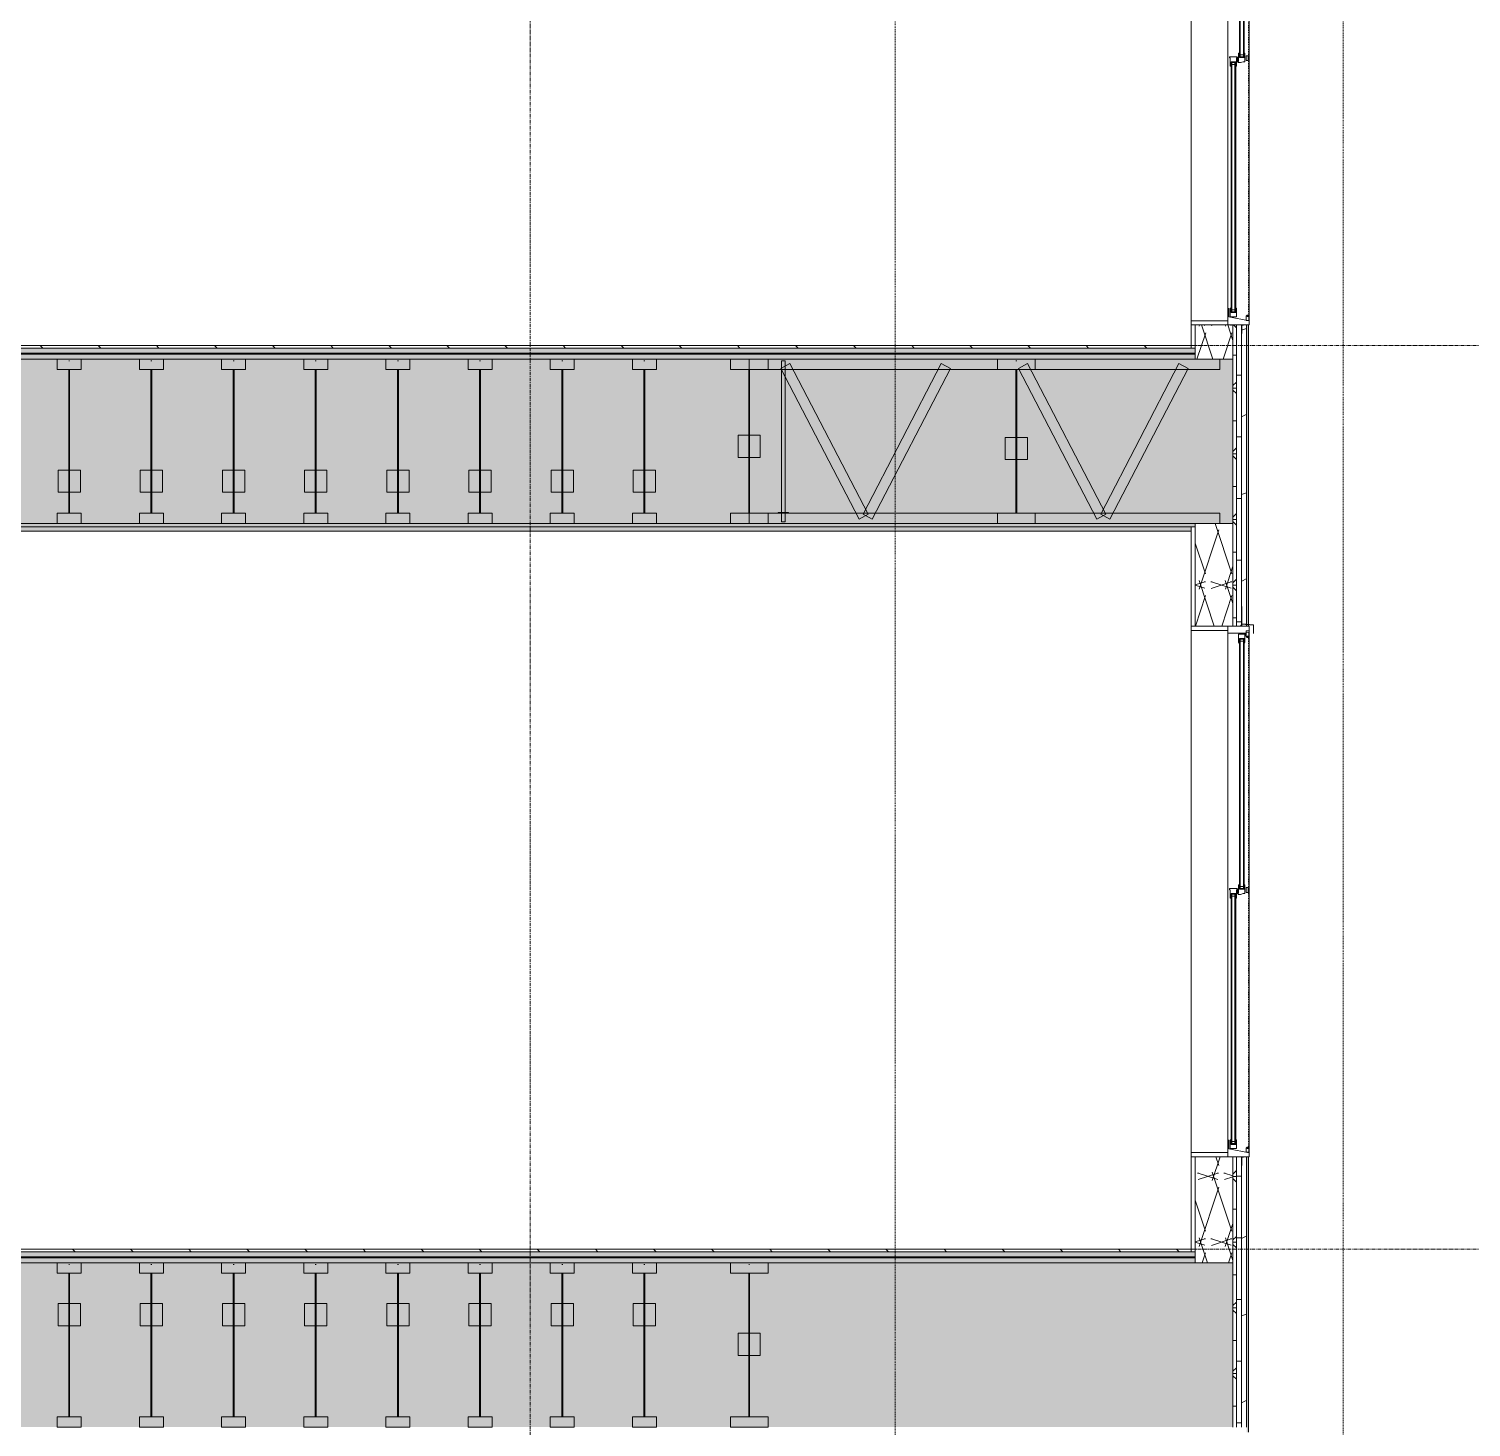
# Model space of a CAD drawing. Header units: inches. Extents: x -4168 to 1483, y -300 to 637.
# Drawn here: x -2246.5 to -2035.9, y 110 to 314.3 of the extents above; entities that cross this region are included whole.
import ezdxf

# ---------------------------------------------------------------- set-up
doc = ezdxf.new("R2010")
doc.units = ezdxf.units.IN
doc.header["$MEASUREMENT"] = 0
for name, pattern in [('Dash', [0.25, 0.125, -0.125]), ('Dash Dot 3_16_', [0.3125, 0.1875, -0.0625, 0, -0.0625]), ('Grid Line 1_2_', [0.875, 0.5, -0.125, 0.125, -0.125])]:
    doc.linetypes.add(name, pattern=pattern)
for name, color, linetype, lineweight in [('0-1', 7, 'Continuous', 5), ('0-3', 55, 'Continuous', 9), ('A-ANNO-SYMB-1', 150, 'Dash Dot 3_16_', 9), ('A-DETL-GENF-2', 55, 'Continuous', 9), ('A-DETL-GENF-HDLN-1', 55, 'Dash', 9), ('A-FLOR-2', 8, 'Continuous', 5), ('A-FLOR-3', 251, 'Continuous', 5), ('A-FLOR-7', 192, 'Continuous', 9), ('A-FLOR-LEVL-1', 51, 'Grid Line 1_2_', 9), ('A-FLOR-MCUT-2', 51, 'Continuous', 9), ('A-FLOR-PATT-1', 45, 'Continuous', 9), ('A-GLAZ-1', 7, 'Continuous', 9), ('A-GLAZ-2', 151, 'Continuous', 9), ('A-GLAZ-3', 55, 'Continuous', 9), ('A-WALL-10', 113, 'Continuous', 9), ('A-WALL-6', 55, 'Continuous', 9), ('A-WALL-7', 251, 'Continuous', 5), ('A-WALL-9', 50, 'Continuous', 9), ('A-WALL-PATT-2', 45, 'Continuous', 9), ('S-BEAM-2', 7, 'Continuous', 9), ('S-BEAM-4', 55, 'Continuous', 9), ('S-GRID-1', 1, 'Grid Line 1_2_', 9)]:
    doc.layers.add(name, color=color, linetype=linetype, lineweight=lineweight)
pattern_1 = [(161.57, (-3769.174, 147.113), (-3.8399538, -1.54e-05), [0, -27.322, 3.034, 0]), (18.43, (-3770.134, 147.113), (-3.8399538, 1.54e-05), [0, -27.322, 3.034, 0]), (108.43, (-3769.174, 147.113), (1.919622, -9.6005246), [9.106, -21.25]), (71.57, (-3770.134, 147.113), (1.919622, 9.6005246), [9.106, -21.25])]
pattern_2 = [(135, (-3769.654, 146.633), (-4.24264, -4.24264), [])]
pattern_3 = [(0, (-3769.654, 146.633), (15.36, 3.84), [1.267, -10.253, 1.267, -10.253, -61.44]), (0, (-3769.654, 146.633), (15.36, 3.84), [-23.04, 1.267, -21.773, 1.267, -10.253, -26.88]), (0, (-3769.654, 146.633), (15.36, 3.84), [-57.6, 1.267, -6.413, 1.267, -17.933]), (120, (-3763.894, 148.553), (-11.0055376, 11.38215), [1.267, -10.253, 1.267, -10.253, -61.44]), (120, (-3763.894, 148.553), (-11.0055376, 11.38215), [-23.04, 1.267, -21.773, 1.267, -10.253, -26.88]), (120, (-3763.894, 148.553), (-11.0055376, 11.38215), [-57.6, 1.267, -6.413, 1.267, -17.933]), (240, (-3761.974, 156.233), (-4.3544624, -15.22215), [1.267, -10.253, 1.267, -10.253, -61.44]), (240, (-3761.974, 156.233), (-4.3544624, -15.22215), [-23.04, 1.267, -21.773, 1.267, -10.253, -26.88]), (240, (-3761.974, 156.233), (-4.3544624, -15.22215), [-57.6, 1.267, -6.413, 1.267, -17.933])]
pattern_4 = [(0, (-3769.654, 146.633), (0, 4.798), []), (315, (-3769.654, 146.633), (4.7984266, 0), [6.786, -6.786]), (45, (-3769.654, 146.633), (4.7984266, 0), [6.786, -6.786])]

# ---------------------------------------------------------------- blocks, each defined once
blk = doc.blocks.new('TRUSS - 24_-2435132-BUILDING SECTION - NORTH_SOUTH THRU PARKING RAMP - LOOKING WEST')
at = {"layer": 'S-BEAM-2'}
for p, q in [((-2154.87, 134), (-2158.37, 134)), ((-2158.37, 134), (-2158.37, 132.5)), ((-2154.87, 132.5), (-2154.87, 134)), ((-2158.37, 132.5), (-2154.87, 132.5)), ((-2155, 128.06), (-2158.25, 128.06)), ((-2158.25, 128.06), (-2158.25, 124.8)), ((-2155, 124.8), (-2155, 128.06)), ((-2158.25, 124.8), (-2155, 124.8)), ((-2154.87, 111.5), (-2158.37, 111.5)), ((-2158.37, 111.5), (-2158.37, 110)), ((-2158.37, 110), (-2154.87, 110)), ((-2154.87, 110), (-2154.87, 111.5))]:
    blk.add_line(p, q, dxfattribs=at)
at = {"layer": 'S-BEAM-4'}
for p, q in [((-2156.69, 133.75), (-2156.56, 133.75)), ((-2156.69, 111.5), (-2156.69, 132.5)), ((-2156.56, 132.5), (-2156.56, 111.5))]:
    blk.add_line(p, q, dxfattribs=at)
blk = doc.blocks.new('TRUSS - GIRDER TRUSS-2435886-BUILDING SECTION - NORTH_SOUTH THRU PARKING RAMP - LOOKING WEST')
at = {"layer": 'S-BEAM-2'}
for p, q in [((-2138.57, 134), (-2144.07, 134)), ((-2144.07, 134), (-2144.07, 132.5)), ((-2138.57, 132.5), (-2138.57, 134)), ((-2144.07, 132.5), (-2138.57, 132.5)), ((-2139.7, 123.72), (-2142.95, 123.72)), ((-2142.95, 123.72), (-2142.95, 120.47)), ((-2139.7, 120.47), (-2139.7, 123.72)), ((-2142.95, 120.47), (-2139.7, 120.47)), ((-2138.57, 111.5), (-2144.07, 111.5)), ((-2144.07, 111.5), (-2144.07, 110)), ((-2144.07, 110), (-2138.57, 110)), ((-2138.57, 110), (-2138.57, 111.5))]:
    blk.add_line(p, q, dxfattribs=at)
at = {"layer": 'S-BEAM-4'}
for p, q in [((-2141.39, 133.75), (-2141.26, 133.75)), ((-2141.39, 111.5), (-2141.39, 132.5)), ((-2141.26, 132.5), (-2141.26, 111.5))]:
    blk.add_line(p, q, dxfattribs=at)
blk = doc.blocks.new('TRUSS - GIRDER TRUSS-2436200-BUILDING SECTION - NORTH_SOUTH THRU PARKING RAMP - LOOKING WEST')
at = {"layer": 'S-BEAM-2'}
for p, q in [((-2138.57, 266), (-2144.07, 266)), ((-2144.07, 266), (-2144.07, 264.5)), ((-2138.57, 264.5), (-2138.57, 266)), ((-2144.07, 264.5), (-2138.57, 264.5)), ((-2139.7, 254.88), (-2142.95, 254.88)), ((-2142.95, 254.88), (-2142.95, 251.62)), ((-2139.7, 251.62), (-2139.7, 254.88)), ((-2142.95, 251.62), (-2139.7, 251.62)), ((-2138.57, 243.5), (-2144.07, 243.5)), ((-2144.07, 243.5), (-2144.07, 242)), ((-2138.57, 242), (-2138.57, 243.5)), ((-2144.07, 242), (-2138.57, 242))]:
    blk.add_line(p, q, dxfattribs=at)
at = {"layer": 'S-BEAM-4'}
for p, q in [((-2141.39, 265.75), (-2141.26, 265.75)), ((-2141.39, 243.5), (-2141.39, 264.5)), ((-2141.26, 264.5), (-2141.26, 243.5))]:
    blk.add_line(p, q, dxfattribs=at)
blk = doc.blocks.new('TRUSS - GIRDER TRUSS-2437136-BUILDING SECTION - NORTH_SOUTH THRU PARKING RAMP - LOOKING WEST')
at = {"layer": 'S-BEAM-2'}
for p, q in [((-2099.57, 266), (-2105.07, 266)), ((-2105.07, 266), (-2105.07, 264.5)), ((-2099.57, 264.5), (-2099.57, 266)), ((-2105.07, 264.5), (-2099.57, 264.5)), ((-2100.7, 254.58), (-2103.95, 254.58)), ((-2103.95, 254.58), (-2103.95, 251.33)), ((-2100.7, 251.33), (-2100.7, 254.58)), ((-2103.95, 251.33), (-2100.7, 251.33)), ((-2099.57, 243.5), (-2105.07, 243.5)), ((-2105.07, 243.5), (-2105.07, 242)), ((-2099.57, 242), (-2099.57, 243.5)), ((-2105.07, 242), (-2099.57, 242))]:
    blk.add_line(p, q, dxfattribs=at)
at = {"layer": 'S-BEAM-4'}
for p, q in [((-2102.39, 265.75), (-2102.26, 265.75)), ((-2102.39, 243.5), (-2102.39, 264.5)), ((-2102.26, 264.5), (-2102.26, 243.5))]:
    blk.add_line(p, q, dxfattribs=at)
blk = doc.blocks.new('TRUSS - 24_-2436172-BUILDING SECTION - NORTH_SOUTH THRU PARKING RAMP - LOOKING WEST')
at = {"layer": 'S-BEAM-2'}
for p, q in [((-2072.61, 398), (-2141.32, 398)), ((-2141.32, 398), (-2141.32, 396.5)), ((-2141.32, 396.5), (-2072.61, 396.5)), ((-2135.38, 397.35), (-2136.71, 396.65)), ((-2136.71, 396.65), (-2125.27, 374.65)), ((-2136.06, 397.75), (-2136.59, 397.75)), ((-2136.59, 397.75), (-2136.59, 374.25)), ((-2136.06, 374.25), (-2136.06, 397.75)), ((-2123.94, 375.35), (-2135.38, 397.35)), ((-2113.27, 397.35), (-2124.7, 375.35)), ((-2123.37, 374.65), (-2111.94, 396.65)), ((-2111.94, 396.65), (-2113.27, 397.35)), ((-2100.66, 397.35), (-2102, 396.65)), ((-2102, 396.65), (-2090.56, 374.65)), ((-2089.23, 375.35), (-2100.66, 397.35)), ((-2078.56, 397.35), (-2089.99, 375.35)), ((-2088.66, 374.65), (-2077.23, 396.65)), ((-2077.23, 396.65), (-2078.56, 397.35)), ((-2072.61, 396.5), (-2072.61, 398)), ((-2072.61, 375.5), (-2141.32, 375.5)), ((-2141.32, 375.5), (-2141.32, 374)), ((-2137.1, 375.62), (-2137.1, 375.56)), ((-2135.6, 375.62), (-2137.1, 375.62)), ((-2137.1, 375.56), (-2135.6, 375.56)), ((-2135.6, 375.56), (-2135.6, 375.62)), ((-2125.27, 374.65), (-2123.94, 375.35)), ((-2124.7, 375.35), (-2123.37, 374.65)), ((-2090.56, 374.65), (-2089.23, 375.35)), ((-2089.99, 375.35), (-2088.66, 374.65)), ((-2072.61, 374), (-2072.61, 375.5)), ((-2141.32, 374), (-2072.61, 374)), ((-2136.59, 374.25), (-2136.06, 374.25))]:
    blk.add_line(p, q, dxfattribs=at)
blk = doc.blocks.new('TRUSS - 24_-2437262-BUILDING SECTION - NORTH_SOUTH THRU PARKING RAMP - LOOKING WEST')
at = {"layer": 'S-BEAM-2'}
for p, q in [((-2154.87, 266), (-2158.37, 266)), ((-2158.37, 266), (-2158.37, 264.5)), ((-2154.87, 264.5), (-2154.87, 266)), ((-2158.37, 264.5), (-2154.87, 264.5)), ((-2155, 249.81), (-2158.25, 249.81)), ((-2158.25, 249.81), (-2158.25, 246.56)), ((-2155, 246.56), (-2155, 249.81)), ((-2158.25, 246.56), (-2155, 246.56)), ((-2154.87, 243.5), (-2158.37, 243.5)), ((-2158.37, 243.5), (-2158.37, 242)), ((-2154.87, 242), (-2154.87, 243.5)), ((-2158.37, 242), (-2154.87, 242))]:
    blk.add_line(p, q, dxfattribs=at)
at = {"layer": 'S-BEAM-4'}
for p, q in [((-2156.69, 265.75), (-2156.56, 265.75)), ((-2156.69, 243.5), (-2156.69, 264.5)), ((-2156.56, 264.5), (-2156.56, 243.5))]:
    blk.add_line(p, q, dxfattribs=at)
blk = doc.blocks.new('CTR - 1st Phase - Structure_rvt-1-BUILDING SECTION - NORTH_SOUTH THRU PARKING RAMP - LOOKING WEST')
at = {"layer": '0-3'}
for name, p in [('TRUSS - 24_-2437262-BUILDING SECTION - NORTH_SOUTH THRU PARKING RAMP - LOOKING WEST', (-84, 0)), ('TRUSS - 24_-2437262-BUILDING SECTION - NORTH_SOUTH THRU PARKING RAMP - LOOKING WEST', (-72, 0)), ('TRUSS - 24_-2437262-BUILDING SECTION - NORTH_SOUTH THRU PARKING RAMP - LOOKING WEST', (-60, 0)), ('TRUSS - 24_-2437262-BUILDING SECTION - NORTH_SOUTH THRU PARKING RAMP - LOOKING WEST', (-48, 0)), ('TRUSS - 24_-2437262-BUILDING SECTION - NORTH_SOUTH THRU PARKING RAMP - LOOKING WEST', (-36, 0)), ('TRUSS - 24_-2437262-BUILDING SECTION - NORTH_SOUTH THRU PARKING RAMP - LOOKING WEST', (-24, 0)), ('TRUSS - 24_-2437262-BUILDING SECTION - NORTH_SOUTH THRU PARKING RAMP - LOOKING WEST', (-12, 0)), ('TRUSS - 24_-2437262-BUILDING SECTION - NORTH_SOUTH THRU PARKING RAMP - LOOKING WEST', (0, 0)), ('TRUSS - GIRDER TRUSS-2436200-BUILDING SECTION - NORTH_SOUTH THRU PARKING RAMP - LOOKING WEST', (0, 0)), ('TRUSS - 24_-2436172-BUILDING SECTION - NORTH_SOUTH THRU PARKING RAMP - LOOKING WEST', (0, -132)), ('TRUSS - GIRDER TRUSS-2437136-BUILDING SECTION - NORTH_SOUTH THRU PARKING RAMP - LOOKING WEST', (0, 0)), ('TRUSS - 24_-2435132-BUILDING SECTION - NORTH_SOUTH THRU PARKING RAMP - LOOKING WEST', (-84, 0)), ('TRUSS - 24_-2435132-BUILDING SECTION - NORTH_SOUTH THRU PARKING RAMP - LOOKING WEST', (-72, 0)), ('TRUSS - 24_-2435132-BUILDING SECTION - NORTH_SOUTH THRU PARKING RAMP - LOOKING WEST', (-60, 0)), ('TRUSS - 24_-2435132-BUILDING SECTION - NORTH_SOUTH THRU PARKING RAMP - LOOKING WEST', (-48, 0)), ('TRUSS - 24_-2435132-BUILDING SECTION - NORTH_SOUTH THRU PARKING RAMP - LOOKING WEST', (-36, 0)), ('TRUSS - 24_-2435132-BUILDING SECTION - NORTH_SOUTH THRU PARKING RAMP - LOOKING WEST', (-24, 0)), ('TRUSS - 24_-2435132-BUILDING SECTION - NORTH_SOUTH THRU PARKING RAMP - LOOKING WEST', (-12, 0)), ('TRUSS - 24_-2435132-BUILDING SECTION - NORTH_SOUTH THRU PARKING RAMP - LOOKING WEST', (0, 0)), ('TRUSS - GIRDER TRUSS-2435886-BUILDING SECTION - NORTH_SOUTH THRU PARKING RAMP - LOOKING WEST', (0, 0))]:
    blk.add_blockref(name, p, dxfattribs=at)
blk = doc.blocks.new('Basic Wall _ EXT - FIBER CEMENT - LARGE - ___-2505163-BUILDING SECTION - NORTH_SOUTH THRU PARKING RAMP - LOOKING WEST')
at = {"layer": 'A-WALL-9'}
blk.add_hatch(color=256, dxfattribs=at).paths.add_polyline_path([(-2067.67, 225.94), (-2067.67, 227.19), (-2067.7, 227.16), (-2067.7, 225.94)], flags=0)
at = {"layer": 'A-WALL-10'}
for p, q in [((-2069.39, 229.87), (-2069.42, 229.87)), ((-2069.39, 227.34), (-2069.39, 229.87)), ((-2069.42, 227.31), (-2067.7, 227.16)), ((-2067.67, 227.19), (-2069.39, 227.34)), ((-2067.7, 227.16), (-2067.7, 225.94)), ((-2067.7, 225.94), (-2067.67, 225.94)), ((-2067.67, 225.94), (-2067.67, 227.19))]:
    blk.add_line(p, q, dxfattribs=at)
at = {"layer": 'A-WALL-6'}
blk.add_line((-2069.42, 229.87), (-2069.42, 227.31), dxfattribs=at)
blk = doc.blocks.new('Window-Double_Hung-Marvin-Essential - ESDH3066 - 3rd floor-3357211-BUILDING SECTION - NORTH_SOUTH THRU PARKING RAMP - LOOKING WEST')
at = {"layer": 'A-DETL-GENF-2'}
for p, q in [((-2069.38, 350), (-2069.42, 350)), ((-2069.42, 350), (-2069.42, 348.65)), ((-2069.38, 348.5), (-2069.38, 350)), ((-2071.42, 347.47), (-2071.42, 348.5)), ((-2068.33, 348.5), (-2071.42, 348.5)), ((-2069.42, 348.65), (-2069.53, 348.65)), ((-2069.53, 348.65), (-2069.53, 348.5)), ((-2068.74, 347.83), (-2068.33, 347.91)), ((-2068.74, 347.83), (-2068.74, 346.94)), ((-2068.36, 347.6), (-2068.74, 347.6)), ((-2068.36, 347.05), (-2068.36, 347.6)), ((-2068.33, 348.5), (-2068.33, 347.91)), ((-2068.84, 347.47), (-2071.42, 347.47)), ((-2069.86, 347.31), (-2069.86, 346.09)), ((-2069.86, 347.31), (-2068.92, 347.31)), ((-2069.86, 346.09), (-2069.8, 346.03)), ((-2069.8, 346.03), (-2069.74, 346.03)), ((-2069.74, 346.03), (-2069.74, 346.69)), ((-2069.74, 346.69), (-2069.03, 346.69)), ((-2069.73, 310.16), (-2069.73, 346.59)), ((-2069.73, 346.59), (-2069.04, 346.59)), ((-2069.6, 310.16), (-2069.6, 346.59)), ((-2069.6, 346.29), (-2069.16, 346.29)), ((-2069.16, 310.16), (-2069.16, 346.59)), ((-2069.04, 310.16), (-2069.04, 346.59)), ((-2069.03, 346.69), (-2069.03, 346.03)), ((-2069.03, 346.03), (-2068.98, 346.03)), ((-2068.92, 346.09), (-2068.98, 346.03)), ((-2068.92, 346.09), (-2068.92, 347.31)), ((-2068.84, 347.13), (-2068.84, 347.47)), ((-2068.74, 347.13), (-2068.84, 347.13)), ((-2068.74, 346.94), (-2068.64, 346.94)), ((-2068.64, 346.94), (-2068.64, 346.85)), ((-2068.64, 346.85), (-2068.39, 346.85)), ((-2068.6, 346.93), (-2068.6, 347.05)), ((-2068.6, 347.05), (-2068.36, 347.05)), ((-2068.39, 346.93), (-2068.6, 346.93)), ((-2068.39, 346.93), (-2068.39, 346.85)), ((-2071.2, 310.18), (-2071.2, 310)), ((-2070.05, 310.18), (-2071.2, 310.18)), ((-2071.2, 310), (-2071.08, 310)), ((-2071.08, 310), (-2071.08, 308.84)), ((-2070.14, 310), (-2069.97, 310)), ((-2070.14, 308.84), (-2070.14, 310)), ((-2070.11, 309.9), (-2070.04, 309.9)), ((-2070.11, 309.44), (-2070.11, 309.9)), ((-2070.05, 310.06), (-2070.05, 310.18)), ((-2070.05, 310.06), (-2069.91, 310.06)), ((-2070.04, 309.5), (-2070.04, 309.9)), ((-2069.97, 310), (-2069.97, 309.58)), ((-2069.91, 309.58), (-2069.91, 310.06)), ((-2069.86, 310.66), (-2069.8, 310.72)), ((-2069.86, 309.5), (-2069.86, 310.66)), ((-2069.8, 310.72), (-2069.74, 310.72)), ((-2069.74, 310.72), (-2069.74, 310.06)), ((-2069.74, 310.06), (-2069.03, 310.06)), ((-2069.73, 310.16), (-2069.04, 310.16)), ((-2069.6, 310.46), (-2069.16, 310.46)), ((-2069.03, 310.72), (-2068.98, 310.72)), ((-2069.03, 310.06), (-2069.03, 310.72)), ((-2068.92, 310.66), (-2068.98, 310.72)), ((-2068.92, 310.66), (-2068.92, 309.44)), ((-2068.44, 310.33), (-2068.73, 310.33)), ((-2068.73, 310.33), (-2068.73, 309.61)), ((-2068.44, 309.61), (-2068.44, 310.33)), ((-2071.08, 308.84), (-2071.02, 308.78)), ((-2071.02, 308.78), (-2070.96, 308.78)), ((-2070.96, 308.78), (-2070.96, 309.44)), ((-2070.96, 309.44), (-2070.24, 309.44)), ((-2070.95, 272.91), (-2070.95, 309.34)), ((-2070.95, 309.34), (-2070.26, 309.34)), ((-2070.82, 272.91), (-2070.82, 309.34)), ((-2070.82, 309.04), (-2070.38, 309.04)), ((-2070.38, 272.91), (-2070.38, 309.34)), ((-2070.26, 272.91), (-2070.26, 309.34)), ((-2070.24, 309.44), (-2070.24, 308.78)), ((-2070.24, 308.78), (-2070.2, 308.78)), ((-2070.14, 308.84), (-2070.2, 308.78)), ((-2070.11, 309.44), (-2069.91, 309.44)), ((-2070.04, 309.5), (-2069.86, 309.5)), ((-2069.91, 309.58), (-2069.97, 309.58)), ((-2069.91, 309.31), (-2069.91, 309.44)), ((-2069.91, 309.31), (-2069.56, 309.31)), ((-2069.56, 309.31), (-2069.18, 309.44)), ((-2069.18, 309.44), (-2068.92, 309.44)), ((-2068.73, 309.61), (-2068.44, 309.61)), ((-2071.27, 273.41), (-2071.42, 273.41)), ((-2071.42, 273.41), (-2071.42, 271)), ((-2071.27, 272.16), (-2071.27, 273.41)), ((-2068.33, 271.59), (-2071.27, 272.16)), ((-2071.08, 273.41), (-2071.02, 273.47)), ((-2071.08, 272.19), (-2071.08, 273.41)), ((-2071.08, 272.19), (-2070.14, 272.19)), ((-2071.02, 273.47), (-2070.96, 273.47)), ((-2070.96, 273.47), (-2070.96, 272.81)), ((-2070.96, 272.81), (-2070.24, 272.81)), ((-2070.95, 272.91), (-2070.26, 272.91)), ((-2070.82, 273.21), (-2070.38, 273.21)), ((-2070.24, 273.47), (-2070.2, 273.47)), ((-2070.24, 272.81), (-2070.24, 273.47)), ((-2070.14, 273.41), (-2070.2, 273.47)), ((-2070.14, 273.41), (-2070.14, 272.19)), ((-2068.74, 272.32), (-2068.74, 271.66)), ((-2068.74, 272.32), (-2068.64, 272.32)), ((-2068.64, 272.32), (-2068.64, 272.41)), ((-2068.64, 272.41), (-2068.39, 272.41)), ((-2068.39, 272.34), (-2068.6, 272.34)), ((-2068.6, 272.34), (-2068.6, 272.22)), ((-2068.6, 272.22), (-2068.36, 272.22)), ((-2068.39, 272.34), (-2068.39, 272.41)), ((-2068.36, 272.22), (-2068.36, 271.66)), ((-2071.42, 271), (-2068.33, 271)), ((-2069.42, 271), (-2069.42, 269.74)), ((-2069.42, 271), (-2068.33, 271)), ((-2069.42, 269.74), (-2069.38, 269.74)), ((-2069.38, 270.96), (-2069.38, 269.74)), ((-2069.14, 270.96), (-2069.38, 270.96)), ((-2069.14, 271), (-2069.14, 270.96)), ((-2068.36, 271.66), (-2068.74, 271.66)), ((-2068.33, 271), (-2068.33, 271.59))]:
    blk.add_line(p, q, dxfattribs=at)
at = {"layer": 'A-DETL-GENF-HDLN-1'}
blk.add_line((-2068.39, 272.41), (-2068.39, 346.85), dxfattribs=at)
at = {"layer": 'A-GLAZ-2'}
for p, q in [((-2076.8, 347.87), (-2076.8, 348.5)), ((-2071.45, 348.5), (-2076.8, 348.5)), ((-2071.45, 347.87), (-2076.8, 347.87)), ((-2068.33, 348.5), (-2071.42, 348.5)), ((-2076.8, 271.62), (-2076.8, 271)), ((-2071.45, 271.62), (-2076.8, 271.62)), ((-2076.8, 271), (-2071.45, 271)), ((-2071.42, 271), (-2068.33, 271))]:
    blk.add_line(p, q, dxfattribs=at)
at = {"layer": 'A-GLAZ-3'}
for p, q in [((-2076.8, 348.5), (-2076.8, 271)), ((-2071.42, 348.5), (-2071.42, 271)), ((-2068.33, 271), (-2068.33, 348.5))]:
    blk.add_line(p, q, dxfattribs=at)
blk = doc.blocks.new('Window-Double_Hung-Marvin-Essential - ESDH3066 - 2nd Floor-3357214-BUILDING SECTION - NORTH_SOUTH THRU PARKING RAMP - LOOKING WEST')
at = {"layer": 'A-DETL-GENF-2'}
for p, q in [((-2069.38, 228.5), (-2069.42, 228.5)), ((-2069.42, 228.5), (-2069.42, 227.15)), ((-2069.38, 227), (-2069.38, 228.5)), ((-2071.42, 225.97), (-2071.42, 227)), ((-2068.33, 227), (-2071.42, 227)), ((-2068.84, 225.97), (-2071.42, 225.97)), ((-2069.86, 225.81), (-2069.86, 224.59)), ((-2069.86, 225.81), (-2068.92, 225.81)), ((-2069.42, 227.15), (-2069.53, 227.15)), ((-2069.53, 227.15), (-2069.53, 227)), ((-2068.92, 224.59), (-2068.92, 225.81)), ((-2068.84, 225.63), (-2068.84, 225.97)), ((-2068.74, 225.63), (-2068.84, 225.63)), ((-2068.74, 226.33), (-2068.33, 226.41)), ((-2068.74, 226.33), (-2068.74, 225.44)), ((-2068.36, 226.1), (-2068.74, 226.1)), ((-2068.74, 225.44), (-2068.64, 225.44)), ((-2068.64, 225.44), (-2068.64, 225.35)), ((-2068.6, 225.43), (-2068.6, 225.55)), ((-2068.6, 225.55), (-2068.36, 225.55)), ((-2068.39, 225.43), (-2068.6, 225.43)), ((-2068.39, 225.43), (-2068.39, 225.35)), ((-2068.36, 225.55), (-2068.36, 226.1)), ((-2068.33, 227), (-2068.33, 226.41)), ((-2069.86, 224.59), (-2069.8, 224.53)), ((-2069.8, 224.53), (-2069.74, 224.53)), ((-2069.74, 224.53), (-2069.74, 225.19)), ((-2069.74, 225.19), (-2069.03, 225.19)), ((-2069.73, 188.66), (-2069.73, 225.09)), ((-2069.73, 225.09), (-2069.04, 225.09)), ((-2069.6, 188.66), (-2069.6, 225.09)), ((-2069.6, 224.79), (-2069.16, 224.79)), ((-2069.16, 188.66), (-2069.16, 225.09)), ((-2069.04, 188.66), (-2069.04, 225.09)), ((-2069.03, 225.19), (-2069.03, 224.53)), ((-2069.03, 224.53), (-2068.98, 224.53)), ((-2068.92, 224.59), (-2068.98, 224.53)), ((-2068.64, 225.35), (-2068.39, 225.35)), ((-2071.2, 188.68), (-2071.2, 188.5)), ((-2070.05, 188.68), (-2071.2, 188.68)), ((-2071.2, 188.5), (-2071.08, 188.5)), ((-2071.08, 188.5), (-2071.08, 187.34)), ((-2070.96, 187.28), (-2070.96, 187.94)), ((-2070.96, 187.94), (-2070.24, 187.94)), ((-2070.95, 151.41), (-2070.95, 187.84)), ((-2070.95, 187.84), (-2070.26, 187.84)), ((-2070.82, 151.41), (-2070.82, 187.84)), ((-2070.82, 187.54), (-2070.38, 187.54)), ((-2070.38, 151.41), (-2070.38, 187.84)), ((-2070.26, 151.41), (-2070.26, 187.84)), ((-2070.24, 187.94), (-2070.24, 187.28)), ((-2070.14, 188.5), (-2069.97, 188.5)), ((-2070.14, 187.34), (-2070.14, 188.5)), ((-2070.11, 188.4), (-2070.04, 188.4)), ((-2070.11, 187.94), (-2070.11, 188.4)), ((-2070.11, 187.94), (-2069.91, 187.94)), ((-2070.05, 188.56), (-2070.05, 188.68)), ((-2070.05, 188.56), (-2069.91, 188.56)), ((-2070.04, 188), (-2070.04, 188.4)), ((-2070.04, 188), (-2069.86, 188)), ((-2069.97, 188.5), (-2069.97, 188.08)), ((-2069.91, 188.08), (-2069.97, 188.08)), ((-2069.91, 188.08), (-2069.91, 188.56)), ((-2069.91, 187.81), (-2069.91, 187.94)), ((-2069.91, 187.81), (-2069.56, 187.81)), ((-2069.86, 189.16), (-2069.8, 189.22)), ((-2069.86, 188), (-2069.86, 189.16)), ((-2069.8, 189.22), (-2069.74, 189.22)), ((-2069.74, 189.22), (-2069.74, 188.56)), ((-2069.74, 188.56), (-2069.03, 188.56)), ((-2069.73, 188.66), (-2069.04, 188.66)), ((-2069.6, 188.96), (-2069.16, 188.96)), ((-2069.56, 187.81), (-2069.18, 187.94)), ((-2069.18, 187.94), (-2068.92, 187.94)), ((-2069.03, 189.22), (-2068.98, 189.22)), ((-2069.03, 188.56), (-2069.03, 189.22)), ((-2068.92, 189.16), (-2068.98, 189.22)), ((-2068.92, 189.16), (-2068.92, 187.94)), ((-2068.44, 188.83), (-2068.73, 188.83)), ((-2068.73, 188.83), (-2068.73, 188.11)), ((-2068.73, 188.11), (-2068.44, 188.11)), ((-2068.44, 188.11), (-2068.44, 188.83)), ((-2071.08, 187.34), (-2071.02, 187.28)), ((-2071.02, 187.28), (-2070.96, 187.28)), ((-2070.24, 187.28), (-2070.2, 187.28)), ((-2070.14, 187.34), (-2070.2, 187.28)), ((-2071.27, 151.91), (-2071.42, 151.91)), ((-2071.42, 151.91), (-2071.42, 149.5)), ((-2071.27, 150.66), (-2071.27, 151.91)), ((-2071.08, 151.91), (-2071.02, 151.97)), ((-2071.08, 150.69), (-2071.08, 151.91)), ((-2071.02, 151.97), (-2070.96, 151.97)), ((-2070.96, 151.97), (-2070.96, 151.31)), ((-2070.82, 151.71), (-2070.38, 151.71)), ((-2070.24, 151.97), (-2070.2, 151.97)), ((-2070.24, 151.31), (-2070.24, 151.97)), ((-2070.14, 151.91), (-2070.2, 151.97)), ((-2070.14, 151.91), (-2070.14, 150.69)), ((-2068.33, 150.09), (-2071.27, 150.66)), ((-2071.08, 150.69), (-2070.14, 150.69)), ((-2070.96, 151.31), (-2070.24, 151.31)), ((-2070.95, 151.41), (-2070.26, 151.41)), ((-2068.74, 150.82), (-2068.74, 150.16)), ((-2068.74, 150.82), (-2068.64, 150.82)), ((-2068.36, 150.16), (-2068.74, 150.16)), ((-2068.64, 150.82), (-2068.64, 150.91)), ((-2068.64, 150.91), (-2068.39, 150.91)), ((-2068.39, 150.84), (-2068.6, 150.84)), ((-2068.6, 150.84), (-2068.6, 150.72)), ((-2068.6, 150.72), (-2068.36, 150.72)), ((-2068.39, 150.84), (-2068.39, 150.91)), ((-2068.36, 150.72), (-2068.36, 150.16)), ((-2068.33, 149.5), (-2068.33, 150.09)), ((-2071.42, 149.5), (-2068.33, 149.5)), ((-2069.42, 149.5), (-2069.42, 148.24)), ((-2069.42, 149.5), (-2068.33, 149.5)), ((-2069.42, 148.24), (-2069.38, 148.24)), ((-2069.38, 149.46), (-2069.38, 148.24)), ((-2069.14, 149.46), (-2069.38, 149.46)), ((-2069.14, 149.5), (-2069.14, 149.46))]:
    blk.add_line(p, q, dxfattribs=at)
at = {"layer": 'A-DETL-GENF-HDLN-1'}
blk.add_line((-2068.39, 150.91), (-2068.39, 225.35), dxfattribs=at)
at = {"layer": 'A-GLAZ-2'}
for p, q in [((-2076.8, 226.37), (-2076.8, 227)), ((-2071.45, 227), (-2076.8, 227)), ((-2071.45, 226.37), (-2076.8, 226.37)), ((-2068.33, 227), (-2071.42, 227)), ((-2076.8, 150.12), (-2076.8, 149.5)), ((-2071.45, 150.12), (-2076.8, 150.12)), ((-2076.8, 149.5), (-2071.45, 149.5)), ((-2071.42, 149.5), (-2068.33, 149.5))]:
    blk.add_line(p, q, dxfattribs=at)
at = {"layer": 'A-GLAZ-3'}
for p, q in [((-2076.8, 227), (-2076.8, 149.5)), ((-2071.42, 227), (-2071.42, 149.5)), ((-2068.33, 149.5), (-2068.33, 227))]:
    blk.add_line(p, q, dxfattribs=at)

msp = doc.modelspace()

# ---------------------------------------------------------------- hatches: boundary and pattern name
at = {"layer": 'A-FLOR-2'}
h = msp.add_hatch(color=256, dxfattribs=at)
h.paths.add_polyline_path([(-2924.0475, 266.75), (-2076.1737, 266.75), (-2076.1737, 266.875), (-2542.776, 266.875), (-3408.6737, 266.875), (-3408.6737, 266.75), (-2932.4271, 266.75)], flags=0)
h.paths.add_polyline_path([(-3855.8487, 266.75), (-3481.1737, 266.75), (-3481.1737, 266.875), (-3857.9737, 266.875), (-3857.9737, 266.75)], flags=0)
msp.add_hatch(color=256, dxfattribs=at).paths.add_polyline_path([(-3203.3237, 134.75), (-2076.1737, 134.75), (-2076.1737, 134.875), (-3203.3237, 134.875)], flags=0)
at = {"layer": 'A-FLOR-3'}
h = msp.add_hatch(color=256, dxfattribs=at)
h.paths.add_polyline_path([(-2076.7987, 241.5), (-2076.1737, 241.5), (-2076.1737, 242), (-2510.9362, 242), (-2510.9362, 241.5), (-2094.4678, 241.5)], flags=0)
h.paths.add_polyline_path([(-3851.8487, 241.5), (-3486.6737, 241.5), (-3486.6737, 242), (-3852.4737, 242), (-3852.4737, 241.5)], flags=0)
h.paths.add_polyline_path([(-3479.2237, 241.5), (-3479.2237, 242), (-3481.1737, 241.9974), (-3481.1737, 241.5), (-3480.0487, 241.5)], flags=0)
h.paths.add_polyline_path([(-3403.1737, 241.5), (-3207.6362, 241.5), (-3207.6362, 242), (-3403.1737, 241.9979)], flags=0)
h.paths.add_polyline_path([(-2517.6372, 241.5), (-2516.4362, 241.5), (-2516.4362, 242), (-2712.2237, 242), (-2712.2237, 241.5), (-2521.827, 241.5)], flags=0)
h.paths.add_polyline_path([(-3202.1362, 241.5), (-2919.6362, 241.5), (-2919.6362, 242), (-3202.1362, 242), (-3202.1362, 241.9225)], flags=0)
h.paths.add_polyline_path([(-2731.3169, 241.5), (-2717.7237, 241.5), (-2717.7237, 242), (-2914.1362, 242), (-2914.1362, 241.5), (-2737.2362, 241.5)], flags=0)
at = {"layer": 'A-FLOR-PATT-1'}
h = msp.add_hatch(dxfattribs=at)
h.set_pattern_fill('FP_3', color=256, style=0, pattern_type=2)
h.set_pattern_definition(pattern_3)
h.paths.add_polyline_path([(-2949.1863, 266.875), (-2076.1737, 266.875), (-2076.1737, 267.625), (-3408.6737, 267.625), (-3408.6737, 266.875), (-2953.3761, 266.875)], flags=0)
h.paths.add_polyline_path([(-3855.8175, 266.875), (-3479.2237, 266.875), (-3479.2237, 267.625), (-3851.8487, 267.625), (-3851.8487, 267), (-3855.8175, 267.0036), (-3855.8487, 267), (-3857.9737, 267), (-3857.9423, 266.875), (-3855.8487, 266.875)], flags=0)
h = msp.add_hatch(dxfattribs=at)
h.set_pattern_fill('FP_2', color=256, style=0, pattern_type=2)
h.set_pattern_definition(pattern_2)
h.paths.add_polyline_path([(-2920.7612, 267.625), (-2076.7987, 267.625), (-2076.7987, 268), (-3408.6737, 268), (-3408.6737, 267.625), (-2924.0475, 267.625)], flags=0)
h.paths.add_polyline_path([(-3855.8487, 267.625), (-3855.8175, 267.6271), (-3855.8487, 267.6271)], flags=0)
h.paths.add_polyline_path([(-3851.8487, 267.625), (-3479.2237, 267.625), (-3479.2237, 268), (-3851.8487, 268), (-3851.8487, 267.6311)], flags=0)
h = msp.add_hatch(dxfattribs=at)
h.set_pattern_fill('FP_4', color=256, style=0, pattern_type=2)
h.set_pattern_definition(pattern_4)
h.paths.add_polyline_path([(-3855.8175, 266), (-3479.2237, 266), (-3479.2237, 266.75), (-3857.9737, 266.75), (-3857.9737, 266), (-3855.8487, 266)], flags=0)
h.paths.add_polyline_path([(-2076.1737, 266), (-2076.1737, 266.75), (-3408.6737, 266.75), (-3408.6737, 266), (-2077.7086, 266)], flags=0)
h = msp.add_hatch(dxfattribs=at)
h.set_pattern_fill('FP_1', color=256, style=0, pattern_type=2)
h.set_pattern_definition(pattern_1)
h.paths.add_polyline_path([(-3857.9737, 242), (-3479.2237, 242), (-3479.2237, 266), (-3857.9737, 266), (-3857.9737, 263.7483)], flags=0)
h.paths.add_polyline_path([(-2094.4678, 242), (-2070.6737, 242), (-2070.6737, 266), (-3408.6737, 266), (-3408.6737, 242), (-2098.6575, 242)], flags=0)
h = msp.add_hatch(dxfattribs=at)
h.set_pattern_fill('FP_5', color=256, style=0, pattern_type=2)
h.set_pattern_definition([(0, (-3769.654, 146.633), (30.72, 7.68), [1.267, -21.773, 1.267, -21.773, -122.88]), (0, (-3769.654, 146.633), (30.72, 7.68), [-46.08, 1.267, -44.813, 1.267, -21.773, -53.76]), (0, (-3769.654, 146.633), (30.72, 7.68), [-115.2, 1.267, -14.093, 1.267, -37.133]), (120, (-3758.134, 150.473), (-22.011075, 22.7643), [1.267, -21.773, 1.267, -21.773, -122.88]), (120, (-3758.134, 150.473), (-22.011075, 22.7643), [-46.08, 1.267, -44.813, 1.267, -21.773, -53.76]), (120, (-3758.134, 150.473), (-22.011075, 22.7643), [-115.2, 1.267, -14.093, 1.267, -37.133]), (240, (-3754.294, 165.833), (-8.708925, -30.4443), [1.267, -21.773, 1.267, -21.773, -122.88]), (240, (-3754.294, 165.833), (-8.708925, -30.4443), [-46.08, 1.267, -44.813, 1.267, -21.773, -53.76]), (240, (-3754.294, 165.833), (-8.708925, -30.4443), [-115.2, 1.267, -14.093, 1.267, -37.133])])
h.paths.add_polyline_path([(-3479.2237, 240.875), (-3479.2237, 241.5), (-3481.1737, 241.5), (-3481.1737, 240.875), (-3480.0487, 240.875)], flags=0)
h.paths.add_polyline_path([(-3486.6737, 240.875), (-3486.6737, 241.5), (-3851.8487, 241.5), (-3851.8487, 240.875), (-3487.2987, 240.875)], flags=0)
h.paths.add_polyline_path([(-3066.5006, 240.875), (-2076.7987, 240.875), (-2076.7987, 241.5), (-3408.6737, 241.5), (-3408.6737, 240.875), (-3069.3386, 240.875)], flags=0)
h = msp.add_hatch(dxfattribs=at)
h.set_pattern_fill('FP_2', color=256, style=0, pattern_type=2)
h.set_pattern_definition(pattern_2)
h.paths.add_polyline_path([(-2664.2801, 135.625), (-2076.7987, 135.625), (-2076.7987, 136), (-3203.3237, 136), (-3203.3237, 135.625), (-2668.4112, 135.625)], flags=0)
h = msp.add_hatch(dxfattribs=at)
h.set_pattern_fill('FP_3', color=256, style=0, pattern_type=2)
h.set_pattern_definition(pattern_3)
h.paths.add_polyline_path([(-2668.4112, 134.875), (-2076.1737, 134.875), (-2076.1737, 135.625), (-3203.3237, 135.625), (-3203.3237, 134.875), (-2670.4112, 134.875)], flags=0)
h = msp.add_hatch(dxfattribs=at)
h.set_pattern_fill('FP_4', color=256, style=0, pattern_type=2)
h.set_pattern_definition(pattern_4)
h.paths.add_polyline_path([(-2697.7985, 134), (-2076.1737, 134), (-2076.1737, 134.75), (-3203.3237, 134.75), (-3203.3237, 134), (-2706.4112, 134)], flags=0)
h = msp.add_hatch(dxfattribs=at)
h.set_pattern_fill('FP_1', color=256, style=0, pattern_type=2)
h.set_pattern_definition(pattern_1)
h.paths.add_polyline_path([(-2639.1413, 110), (-2070.6737, 110), (-2070.6737, 134), (-3203.3237, 134), (-3203.3237, 110), (-2647.5209, 110)], flags=0)
at = {"layer": 'A-WALL-7'}
h = msp.add_hatch(color=256, dxfattribs=at)
h.paths.add_polyline_path([(-2068.4237, 109.25), (-2068.4237, 149.5), (-2068.6737, 149.5), (-2068.6737, 109.25)], flags=0)
h.paths.add_polyline_path([(-2068.4237, 227), (-2068.4237, 271), (-2068.6737, 271), (-2068.6737, 227)], flags=0)
h.paths.add_polyline_path([(-2068.4237, 348.5), (-2068.4237, 348.7853), (-2068.6737, 348.8072), (-2068.6737, 348.5)], flags=0)
h.paths.add_polyline_path([(-2068.4237, 348.8167), (-2068.4237, 349.5), (-2068.6737, 349.5), (-2068.6737, 348.8385), (-2068.5909, 348.8313)], flags=0)
at = {"layer": 'A-WALL-PATT-2'}
h = msp.add_hatch(dxfattribs=at)
h.set_pattern_fill('FP_1', color=256, style=0, pattern_type=2)
h.set_pattern_definition(pattern_1)
h.paths.add_polyline_path([(-2070.6737, 134), (-2070.6737, 149.5), (-2076.1737, 149.5), (-2076.1737, 134), (-2070.7478, 134)], flags=0)
h.paths.add_polyline_path([(-2070.6737, 227), (-2070.6737, 242), (-2076.1737, 242), (-2076.1737, 227), (-2071.4237, 227)], flags=0)
h.paths.add_polyline_path([(-2072.6112, 266), (-2070.6737, 266), (-2070.6737, 271), (-2076.1737, 271), (-2076.1737, 266)], flags=0)
h.paths.add_polyline_path([(-2076.147, 348.5), (-2070.6737, 348.5), (-2070.6737, 349.5), (-2076.1737, 349.5), (-2076.1737, 348.5)], flags=0)
h = msp.add_hatch(dxfattribs=at)
h.set_pattern_fill('FP_4', color=256, style=0, pattern_type=2)
h.set_pattern_definition(pattern_4)
h.paths.add_polyline_path([(-2070.1737, 110), (-2070.1737, 149.5), (-2070.6737, 149.5), (-2070.6737, 110)], flags=0)
h.paths.add_polyline_path([(-2070.1737, 227), (-2070.1737, 271), (-2070.6737, 271), (-2070.6737, 227)], flags=0)
h.paths.add_polyline_path([(-2070.1737, 348.5), (-2070.1737, 349.5), (-2070.6737, 349.5), (-2070.6737, 348.5), (-2070.4446, 348.5)], flags=0)
h = msp.add_hatch(dxfattribs=at)
h.set_pattern_fill('FP_8', color=256, style=0, pattern_type=2)
h.set_pattern_definition([(0, (-3769.654, 146.633), (0, 9), []), (90, (-3769.654, 146.633), (-9, 6e-16), [])])
h.paths.add_polyline_path([(-2069.4237, 110), (-2069.4237, 149.5), (-2070.1737, 149.5), (-2070.1737, 110)], flags=0)
h.paths.add_polyline_path([(-2069.4237, 227), (-2069.4237, 271), (-2070.1737, 271), (-2070.1737, 227), (-2069.4762, 227)], flags=0)
h.paths.add_polyline_path([(-2070.1737, 348.5), (-2069.4237, 348.5), (-2069.4237, 349.5), (-2070.1737, 349.5)], flags=0)
h = msp.add_hatch(dxfattribs=at)
h.set_pattern_fill('FP_7', color=256, style=0, pattern_type=2)
h.set_pattern_definition([(216.87, (-3760.054, 170.633), (71.999914, 48.000129), [12, -108]), (206.565, (-3745.654, 163.433), (-23.99974, -23.999696), [26.833, -26.833]), (198.435, (-3745.654, 151.433), (-47.999875, -23.999517), [15.179, -60.716])])
h.paths.add_polyline_path([(-2068.6737, 110), (-2068.6737, 149.5), (-2069.4237, 149.5), (-2069.4237, 110)], flags=0)
h.paths.add_polyline_path([(-2068.6737, 227), (-2068.6737, 271), (-2069.4237, 271), (-2069.3925, 227), (-2069.3713, 227)], flags=0)
h.paths.add_polyline_path([(-2068.6737, 348.5), (-2068.6737, 349.5), (-2069.4237, 349.5), (-2069.3925, 348.5), (-2069.329, 348.5)], flags=0)

# ---------------------------------------------------------------- linework, layer by layer
at = {"layer": 'A-ANNO-SYMB-1'}
for p, q in [((-2120.014, 433.462), (-2120.014, -173.1036)), ((-2054.5703, -173.1036), (-2054.5703, 433.462))]:
    msp.add_line(p, q, dxfattribs=at)
at = {"layer": 'A-FLOR-7'}
for p, q in [((-2076.7987, 268), (-2517.5612, 268)), ((-3408.6737, 240.875), (-2076.7987, 240.875)), ((-2076.7987, 136), (-2517.5612, 136))]:
    msp.add_line(p, q, dxfattribs=at)
at = {"layer": 'A-FLOR-LEVL-1'}
for p, q in [((-4167.9645, 268), (-1830.091, 268)), ((-4167.9645, 136), (-1830.091, 136))]:
    msp.add_line(p, q, dxfattribs=at)
at = {"layer": 'A-FLOR-MCUT-2'}
for p, q in [((-2076.7987, 267.625), (-3851.8487, 267.625)), ((-2076.1737, 266.875), (-3408.6737, 266.875)), ((-2076.1737, 266.75), (-3408.6737, 266.75)), ((-2076.1737, 266), (-3408.6737, 266)), ((-2076.1737, 242), (-3408.6737, 242)), ((-2076.7987, 241.5), (-3408.6737, 241.5)), ((-2076.7987, 135.625), (-3852.4737, 135.625)), ((-2076.1737, 134.875), (-3203.3237, 134.875)), ((-2076.1737, 134.75), (-3203.3237, 134.75)), ((-2076.1737, 134), (-3203.3237, 134))]:
    msp.add_line(p, q, dxfattribs=at)
at = {"layer": 'A-WALL-10'}
for p, q in [((-2076.7987, 271), (-2076.7987, 267.625)), ((-2076.1737, 266), (-2076.1737, 271)), ((-2070.6737, 271), (-2070.6737, 227)), ((-2070.1737, 227), (-2070.1737, 271)), ((-2069.4237, 227), (-2069.4237, 271)), ((-2068.6737, 227), (-2068.6737, 271)), ((-2068.4237, 227), (-2068.4237, 271)), ((-2076.7987, 267.625), (-2076.1737, 267.625)), ((-2076.1737, 266), (-2070.6737, 266)), ((-2076.7987, 241.5), (-2076.7987, 227)), ((-2076.1737, 241.5), (-2076.7987, 241.5)), ((-2070.6737, 242), (-2076.1737, 242)), ((-2076.1737, 227), (-2076.1737, 242)), ((-2076.7987, 149.5), (-2076.7987, 135.625)), ((-2076.1737, 134), (-2076.1737, 149.5)), ((-2070.6737, 149.5), (-2070.6737, 110)), ((-2070.1737, 110), (-2070.1737, 149.5)), ((-2069.4237, 110), (-2069.4237, 149.5)), ((-2068.6737, 110), (-2068.6737, 149.5)), ((-2068.4237, 109.25), (-2068.4237, 149.5)), ((-2076.7987, 135.625), (-2076.1737, 135.625)), ((-2076.1737, 134), (-2070.6737, 134))]:
    msp.add_line(p, q, dxfattribs=at)
at = {"layer": 'S-GRID-1'}
msp.add_line((-2173.3237, -159.8356), (-2173.3237, 470.5), dxfattribs=at)

# ---------------------------------------------------------------- block references
at = {"layer": '0-1'}
msp.add_blockref('CTR - 1st Phase - Structure_rvt-1-BUILDING SECTION - NORTH_SOUTH THRU PARKING RAMP - LOOKING WEST', (0, 0), dxfattribs=at)
at = {"layer": 'A-GLAZ-1'}
for name in ['Window-Double_Hung-Marvin-Essential - ESDH3066 - 3rd floor-3357211-BUILDING SECTION - NORTH_SOUTH THRU PARKING RAMP - LOOKING WEST', 'Window-Double_Hung-Marvin-Essential - ESDH3066 - 2nd Floor-3357214-BUILDING SECTION - NORTH_SOUTH THRU PARKING RAMP - LOOKING WEST']:
    msp.add_blockref(name, (0, 0), dxfattribs=at)
at = {"layer": 'A-WALL-6'}
msp.add_blockref('Basic Wall _ EXT - FIBER CEMENT - LARGE - ___-2505163-BUILDING SECTION - NORTH_SOUTH THRU PARKING RAMP - LOOKING WEST', (0, 0), dxfattribs=at)

doc.saveas('drawing.dxf')
